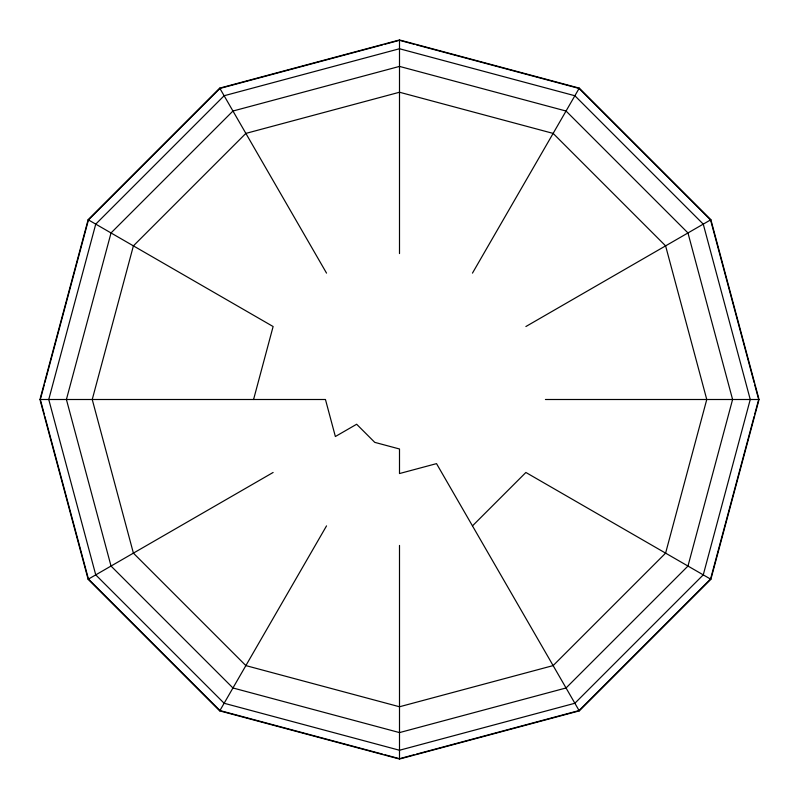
<?xml version="1.0" encoding="UTF-8"?>
<svg xmlns="http://www.w3.org/2000/svg" width="799" height="799" viewBox="0 0 799 799"><rect width="100%" height="100%" fill="white"/><g stroke="black" fill="none" stroke-linecap="round" stroke-linejoin="round"><path stroke-width="1.2" d="M39.95 399.5L88.12 219.725L219.725 88.12L399.5 39.95L579.275 88.12L710.88 219.725L759.05 399.5L710.88 579.275L579.275 710.88L399.5 759.05L219.725 710.88L88.12 579.275L39.95 399.5L325.453 399.5L335.37 436.524L356.644 424.249L374.751 442.356L399.5 448.988L399.5 473.547L436.524 463.63L579.275 710.88M40.659 398.292L44.215 385.038M44.854 382.631L88.13 221.123M253.573 399.5L273.118 326.531L88.12 219.725M710.87 577.877L754.146 416.369M754.785 413.962L758.341 400.708M219.725 710.88L326.531 525.882M472.469 273.118L579.275 88.12M88.459 219.915L219.915 88.459M472.469 525.882L525.882 472.469L710.88 579.275M579.085 710.541L710.541 579.085M88.12 579.275L273.118 472.469M525.882 326.531L710.88 219.725M221.123 88.13L382.631 44.854M385.038 44.215L398.292 40.659M400.708 758.341L413.962 754.785M416.369 754.146L577.877 710.87M545.427 399.5L759.05 399.5M400.708 40.659L413.962 44.215M416.369 44.854L577.877 88.13M221.123 710.87L382.631 754.146M385.038 754.785L398.292 758.341M579.085 88.459L710.541 219.915M88.459 579.085L219.915 710.541M219.725 88.12L326.531 273.118M710.87 221.123L754.146 382.631M754.785 385.038L758.341 398.292M40.659 400.708L44.215 413.962M44.854 416.369L88.13 577.877M399.5 39.95L399.5 253.573M399.5 545.427L399.5 759.05M95.74 224.129L48.749 399.5L95.74 574.871L224.129 703.26L399.5 750.251L574.871 703.26L703.26 574.871L750.251 399.5L703.26 224.129L574.871 95.74L399.5 48.749L224.129 95.74L95.74 224.129M111.031 232.948L66.407 399.5L111.031 566.052L232.948 687.969L399.5 732.593L566.052 687.969L687.969 566.052L732.593 399.5L687.969 232.948L566.052 111.031L399.5 66.407L232.948 111.031L111.031 232.948M133.403 245.862L92.235 399.5L133.403 553.138L245.862 665.597L399.5 706.765L553.138 665.597L665.597 553.138L706.765 399.5L665.597 245.862L553.138 133.403L399.5 92.235L245.862 133.403L133.403 245.862"/></g></svg>
